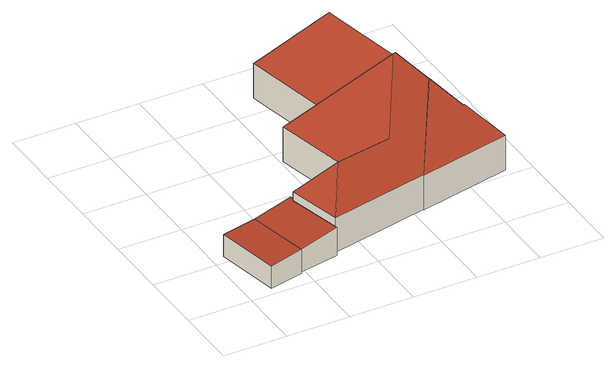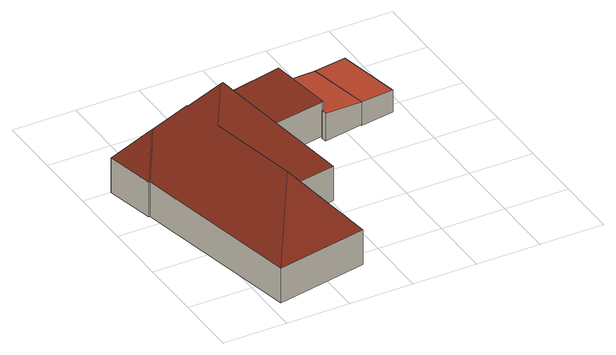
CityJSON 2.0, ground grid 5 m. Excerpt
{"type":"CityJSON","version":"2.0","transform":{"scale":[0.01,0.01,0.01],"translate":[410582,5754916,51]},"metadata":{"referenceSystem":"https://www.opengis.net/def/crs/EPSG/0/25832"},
"CityObjects":{
"building1":{"type":"Building","attributes":{"Gemeindeschluessel":"05515000","Geometrietyp2DReferenz":"3000","function":"51009_1610","roofType":"2100","measuredHeight":1.99},"geometry":[{"type":"Solid","lod":"2","boundaries":[[[[0,1,2,3]],[[4,5,1,0]],[[6,7,5,4]],[[3,2,7,6]],[[4,0,3,6]],[[1,5,7,2]]]],"semantics":{"surfaces":[{"type":"WallSurface"},{"type":"RoofSurface"},{"type":"GroundSurface"}],"values":[[0,0,0,0,1,2]]}}]},
"building2":{"type":"Building","attributes":{"Gemeindeschluessel":"05515000","Geometrietyp2DReferenz":"3000","function":"31001_1310","roofType":"2100","measuredHeight":2.31},"geometry":[{"type":"Solid","lod":"2","boundaries":[[[[8,9,10,11]],[[12,13,9,8]],[[14,15,13,12]],[[16,17,15,14]],[[18,19,17,16]],[[20,21,19,18]],[[11,10,21,20]],[[18,16,14,12,8,11,20]],[[9,13,15,17,19,21,10]]]],"semantics":{"surfaces":[{"type":"WallSurface"},{"type":"RoofSurface"},{"type":"GroundSurface"}],"values":[[0,0,0,0,0,0,0,1,2]]}}]},
"building3":{"type":"Building","attributes":{"Gemeindeschluessel":"05515000","Geometrietyp2DReferenz":"3000","function":"31001_1000","roofType":"5000","measuredHeight":9.42},"address":[{"country":"Germany","locality":"Münster","thoroughfareNumber":"219","thoroughfareName":"Hofkamp"}],"geometry":[{"type":"Solid","lod":"2","boundaries":[[[[22,23,24,25]],[[26,27,23,22]],[[28,29,27,26]],[[30,31,29,28]],[[32,33,31,30]],[[34,35,33,32]],[[36,37,35,34]],[[38,39,37,36]],[[40,41,39,38]],[[42,43,41,40]],[[44,45,43,42]],[[46,47,45,44]],[[25,24,47,46]],[[48,46,44,49]],[[50,51,52,49,44,42,53]],[[53,42,40,54]],[[55,54,40,38,56]],[[38,36,56]],[[56,36,34,55]],[[57,50,53,54,55,34,32,58]],[[32,30,58]],[[58,30,28,57]],[[50,57,28,26,51]],[[51,26,22,52]],[[49,52,22,25,48]],[[25,46,48]],[[23,27,29,31,33,35,37,39,41,43,45,47,24]]]],"semantics":{"surfaces":[{"type":"WallSurface"},{"type":"RoofSurface"},{"type":"GroundSurface"}],"values":[[0,0,0,0,0,0,0,0,0,0,0,0,0,1,1,1,1,1,1,1,1,1,1,1,1,1,2]]}}]}
},
"vertices":[
[196,70,260],[196,70,78],[466,130,78],[466,130,277],[97,575,260],[97,575,78],[366,618,277],[366,618,78],
[366,618,276],[366,618,89],[466,130,89],[466,130,276],[683,678,320],[683,678,89],[691,636,320],[691,636,89],[676,634,317],[676,634,89],[777,211,319],[777,211,89],[779,194,319],[779,194,89],
[1146,721,390],[1146,721,103],[691,636,103],[691,636,390],[1004,1364,390],[1004,1364,103],[1348,1427,390],[1348,1427,103],[1205,2148,390],[1205,2148,103],[1930,2292,390],[1930,2292,103],[2203,920,390],[2203,920,103],[2212,922,390],[2212,922,103],[2296,530,390],[2296,530,103],[1566,372,390],[1566,372,103],[1565,381,390],[1565,381,103],[777,211,390],[777,211,103],[676,634,390],[676,634,103],[693,622,407],[937,464,654],[1657,944,1045],[1641,941,1045],[1394,557,646],[1848,819,844],[1849,810,844],[2046,681,637],[2058,683,637],[1784,1131,846],[1640,1858,846]
]}
